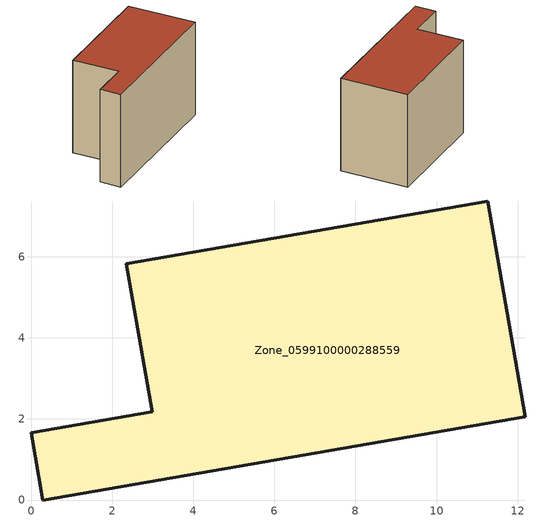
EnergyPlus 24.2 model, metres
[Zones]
Zone_0599100000288559
 floor ground (C_G): 0,1.66 2.98,2.18 2.35,5.83 11.27,7.38 12.19,2.06 0.28,0 z0
 wall outside (C_F): 2.98,2.18 0,1.66 0.28,0 12.19,2.06 11.27,7.38 2.35,5.83 2.98,2.18 z0:7.66
 roof outside (C_R): 11.27,7.38 2.35,5.83 2.98,2.18 0,1.66 0.28,0 12.19,2.06 z7.66
[BUILDING]
Pand.0599100000288559: North Axis=0; Terrain=City; Loads Convergence Tolerance Value=0.04; Temperature Convergence Tolerance Value=0.4; Solar Distribution=FullExterior; Maximum Number of Warmup Days=25; Minimum Number of Warmup Days=1
[Site:Location]
Rotterdam.The.Hague.AP_ZH_NLD Design_Conditions: Latitude=51.96; Longitude=4.45; Time Zone=1; Elevation=-4.5
[SITE:GROUNDTEMPERATURE:BUILDINGSURFACE]
18, 18, 18, 18, 18, 18, 18, 18, 18, 18, 18, 18
[MATERIAL] Thermal Absorptance=0.9; Solar Absorptance=0.7; Visible Absorptance=0.7
Name | Roughness | Thickness | Conductivity | Density | Specific Heat
G.TI.1975-1991 | MediumSmooth | 0.15 | 0.288461 | 540 | 1210
F.TI.1975-1991 | Rough | 0.3 | 0.230769 | 1920 | 840
R.TI.1975-1991 | MediumRough | 0.2 | 0.153846 | 1500 | 1000
[CONSTRUCTION]
C_G: G.TI.1975-1991
C_F: F.TI.1975-1991
C_R: R.TI.1975-1991
[ZONE]
Zone_0599100000288559: Type=1; Multiplier=1; Ceiling Height=Autocalculate; Volume=Autocalculate; Floor Area=autocalculate; Part of Total Floor Area=Yes
[ZONEINFILTRATION:DESIGNFLOWRATE]
Infil_Zone_0599100000288559: Zone or ZoneList or Space or SpaceList=Zone_0599100000288559; Schedule=AlwaysOn; Design Flow Rate Calculation Method=Flow/Area; Flow Rate per Floor Area=0.003; Constant Term Coefficient=1; Temperature Term Coefficient=0; Velocity Term Coefficient=0; Velocity Squared Term Coefficient=0
[HVACTEMPLATE:ZONE:IDEALLOADSAIRSYSTEM]
Zone_0599100000288559: Maximum Heating Supply Air Temperature=50; Minimum Cooling Supply Air Temperature=13; Maximum Heating Supply Air Humidity Ratio=0.0156; Minimum Cooling Supply Air Humidity Ratio=0.0077; Heating Limit=NoLimit; Cooling Limit=NoLimit; Dehumidification Control Type=ConstantSensibleHeatRatio; Cooling Sensible Heat Ratio=0.7; Dehumidification Setpoint=60; Humidification Control Type=None; Humidification Setpoint=30; Outdoor Air Method=None; Outdoor Air Flow Rate per Person=0.00944; Outdoor Air Flow Rate per Zone Floor Area=0; Outdoor Air Flow Rate per Zone=0; Demand Controlled Ventilation Type=None; Outdoor Air Economizer Type=NoEconomizer; Heat Recovery Type=None; Sensible Heat Recovery Effectiveness=0.7; Latent Heat Recovery Effectiveness=0.65
[ZONECONTROL:THERMOSTAT]
ThermostatControl_Zone_0599100000288559: Zone or ZoneList=Zone_0599100000288559; Control Type Schedule=DualSetpointControlType; Control 1=Thermostat_Zone_0599100000288559; Temperature Difference Between Cutout And Setpoint=0
[THERMOSTATSETPOINT:DUALSETPOINT]
Thermostat_Zone_0599100000288559: Heating Setpoint Temperature Schedule=HeatingSetpoint_Zone_0599100000288559; Cooling Setpoint Temperature Schedule=CoolingSetpoint_Zone_0599100000288559
[SCHEDULE:COMPACT]
HeatingSetpoint_Zone_0599100000288559: Through: 12/31, For: AllDays, Until: 24:00, 21
CoolingSetpoint_Zone_0599100000288559: Through: 12/31, For: AllDays, Until: 24:00, 24
DualSetpointControlType: Through: 12/31, For: AllDays, Until: 24:00, 4
AlwaysOn: Through: 12/31, For: AllDays, Until: 24:00, 1
